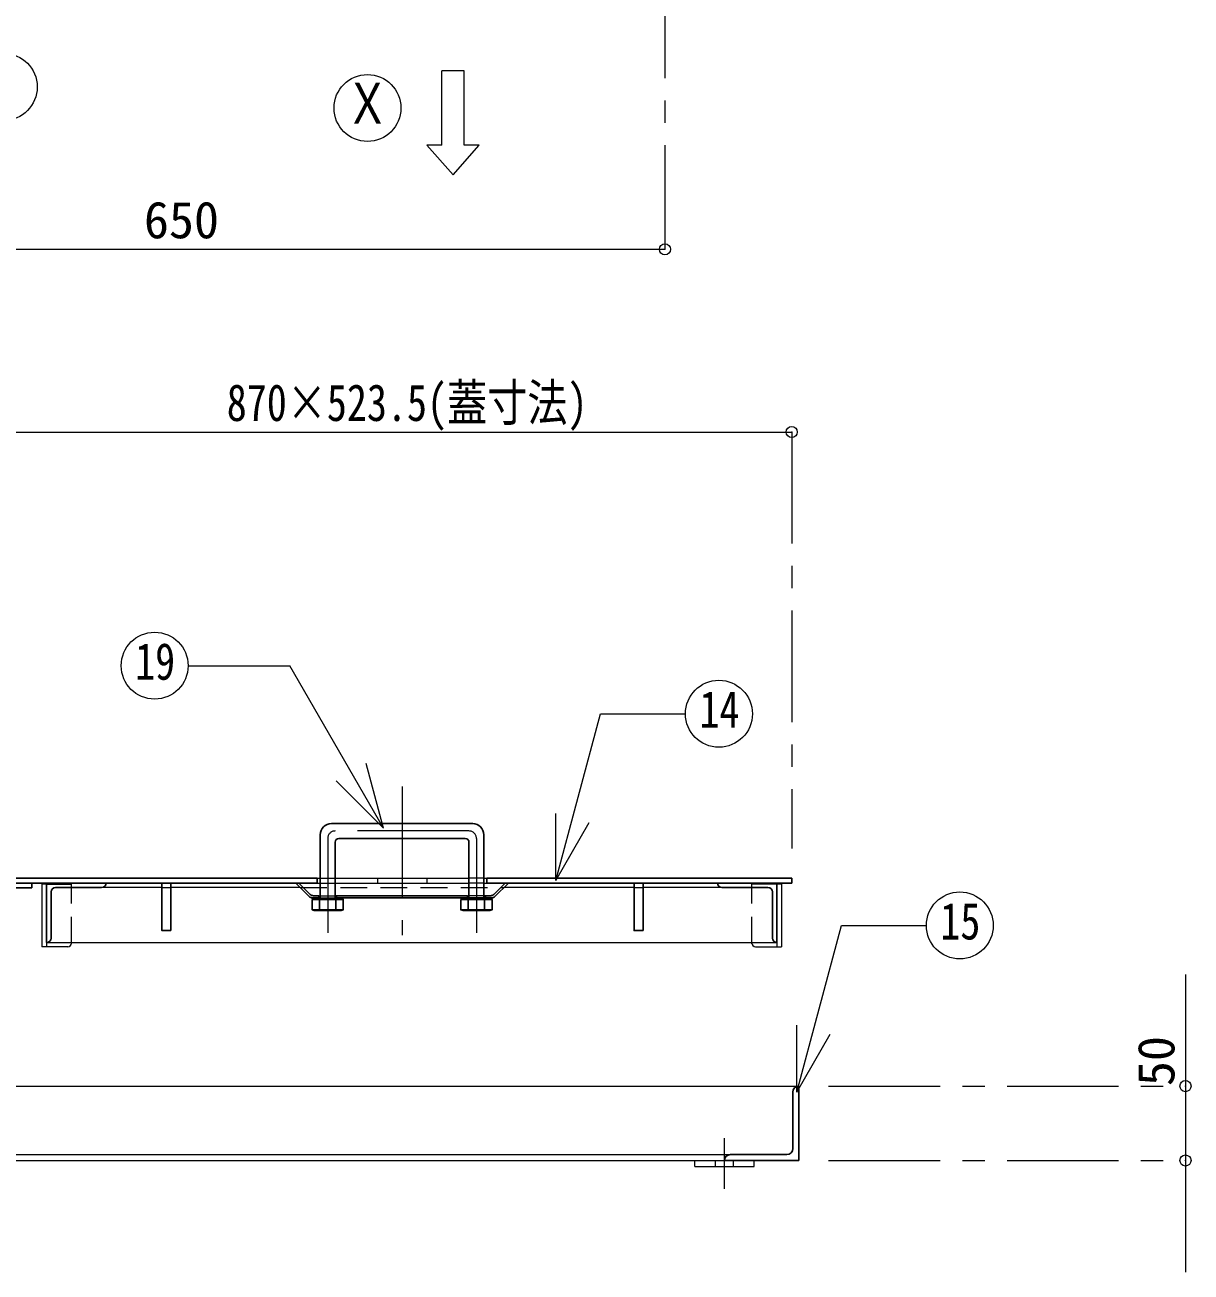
# Model space of a CAD drawing. Units: millimetres at full size, sheet at 1:15; details may follow other scales. Extents: x -3171 to 2904, y -2098 to 2117.
# Drawn here: x -1439 to -655, y -65 to 773 of the extents above; entities that cross this region are included whole.
import ezdxf
from ezdxf.enums import TextEntityAlignment as Align

# ---------------------------------------------------------------- set-up
doc = ezdxf.new("R2010")
doc.units = ezdxf.units.MM
doc.header["$LTSCALE"] = 15
doc.header["$PDMODE"] = 32
doc.header["$PDSIZE"] = 7.5
doc.linetypes.add('CHAIN1', pattern=[8, 5, -1, 1, -1])
doc.linetypes.add('DASHED1', pattern=[1.8, 1.2, -0.6])
doc.layers.add('0-6_補助線', color=4, linetype='Continuous', lineweight=9)
doc.styles.add('ＭＳ ゴシック', font='')
doc.styles.get('ＭＳ ゴシック').set_extended_font_data('MS Gothic')

msp = doc.modelspace()

# ---------------------------------------------------------------- linework, layer by layer
at = {"layer": '0-6_補助線', "linetype": 'CHAIN1'}
for p, q in [((-1008.38, 932.05), (-1008.38, 622.05)), ((-923.13, 499.25), (-923.13, 219.25)), ((-1185.13, 261.05), (-1185.13, 161.05)), ((-1140.13, 231.05), (-1230.13, 231.05)), ((-1235.13, 226.05), (-1235.13, 162.55)), ((-1135.13, 226.05), (-1135.13, 162.55)), ((-898.38, 59.55), (-658.38, 59.55)), ((-968.38, -9.45), (-968.38, 24.55)), ((-898.38, 9.55), (-658.38, 9.55))]:
    msp.add_line(p, q, dxfattribs=at)
at = {"layer": '0-6_補助線', "color": 7, "lineweight": 18}
for p, q in [((-1143.38, 742.05), (-1158.38, 742.05)), ((-1158.38, 692.05), (-1158.38, 742.05)), ((-1143.38, 692.05), (-1143.38, 742.05)), ((-1150.88, 672.05), (-1168.38, 692.05)), ((-1158.38, 692.05), (-1168.38, 692.05)), ((-1150.88, 672.05), (-1133.38, 692.05)), ((-1133.38, 692.05), (-1143.38, 692.05)), ((-1328.99, 342.18), (-1260.63, 342.18)), ((-1197.6, 233), (-1260.63, 342.18)), ((-1081.75, 197.72), (-1051.7, 309.85)), ((-1051.7, 309.85), (-994.58, 309.85)), ((-1197.6, 233), (-1209.24, 276.46)), ((-1197.6, 233), (-1229.42, 264.82)), ((-1081.75, 197.72), (-1081.75, 242.72)), ((-1081.75, 197.72), (-1059.25, 236.69)), ((-1346.63, 193.05), (-1387.13, 193.05)), ((-1253.63, 193.05), (-1340.63, 193.05)), ((-1242.13, 199.25), (-1240.13, 199.25)), ((-1242.13, 196.05), (-1240.13, 196.05)), ((-1230.13, 199.25), (-1201.72, 199.25)), ((-1230.13, 196.05), (-1201.72, 196.05)), ((-1201.72, 199.25), (-1201.72, 196.05)), ((-1168.55, 199.25), (-1140.13, 199.25)), ((-1168.55, 199.25), (-1168.55, 196.05)), ((-1168.55, 196.05), (-1140.13, 196.05)), ((-1130.13, 199.25), (-1128.13, 199.25)), ((-1130.13, 196.05), (-1128.13, 196.05)), ((-1029.13, 193.05), (-1116.63, 193.05)), ((-970.13, 193.05), (-1023.13, 193.05)), ((-929.93, 195.25), (-933.13, 195.25)), ((-929.93, 195.25), (-929.93, 153.25)), ((-1241.13, 187.55), (-1240.13, 187.55)), ((-1241.13, 186.05), (-1240.13, 186.05)), ((-1229.13, 187.55), (-1230.13, 187.55)), ((-1229.13, 186.05), (-1230.13, 186.05)), ((-1141.13, 187.55), (-1140.13, 187.55)), ((-1141.13, 186.05), (-1140.13, 186.05)), ((-1129.13, 187.55), (-1130.13, 187.55)), ((-1129.13, 186.05), (-1130.13, 186.05)), ((-1424.13, 153.25), (-1427.33, 153.25)), ((-1424.13, 156.05), (-933.13, 156.05)), ((-1424.13, 156.05), (-1424.13, 153.25)), ((-919.78, 55.43), (-919.78, 100.43)), ((-919.78, 55.43), (-897.28, 94.4)), ((-2498.38, 59.55), (-918.38, 59.55)), ((-2452.38, 13.55), (-964.38, 13.55)), ((-2448.38, 9.55), (-968.38, 9.55))]:
    msp.add_line(p, q, dxfattribs=at)
at = {"layer": '0-6_補助線'}
for p, q in [((-1658.38, 622.05), (-1008.38, 622.05)), ((-1446.63, 499.25), (-923.13, 499.25)), ((-1201.72, 199.25), (-1168.55, 199.25)), ((-1201.72, 196.05), (-1168.55, 196.05)), ((-1409.83, 153.25), (-1424.13, 153.25)), ((-1407.33, 155.75), (-1407.33, 156.05)), ((-949.93, 155.75), (-949.93, 156.05)), ((-947.43, 153.25), (-933.13, 153.25)), ((-658.38, 134.55), (-658.38, -65.45)), ((-988.38, 5.55), (-988.38, 9.55)), ((-948.38, 5.55), (-948.38, 9.55)), ((-988.38, 5.55), (-948.38, 5.55))]:
    msp.add_line(p, q, dxfattribs=at)
at = {"layer": '0-6_補助線', "color": 5, "lineweight": 25}
for p, q in [((-1137.63, 236.05), (-1232.63, 236.05)), ((-1240.13, 228.55), (-1240.13, 185.55)), ((-1130.13, 228.55), (-1130.13, 185.55)), ((-1230.13, 223.55), (-1230.13, 185.55)), ((-1142.63, 226.05), (-1227.63, 226.05)), ((-1140.13, 223.55), (-1140.13, 185.55)), ((-1459.13, 196.05), (-1242.13, 196.05)), ((-1459.13, 192.85), (-1434.13, 192.85)), ((-1446.63, 199.25), (-1242.13, 199.25)), ((-1434.13, 196.05), (-1434.13, 192.85)), ((-1424.13, 196.05), (-1424.13, 156.05)), ((-1387.13, 193.05), (-1418.13, 193.05)), ((-1340.63, 196.05), (-1340.63, 164.05)), ((-1247.51, 186.92), (-1256.63, 196.05)), ((-1246.89, 188.42), (-1254.51, 196.05)), ((-1242.13, 199.25), (-1242.13, 196.05)), ((-1128.13, 199.25), (-923.13, 199.25)), ((-1128.13, 199.25), (-1128.13, 196.05)), ((-1128.13, 196.05), (-923.13, 196.05)), ((-1123.38, 188.42), (-1115.75, 196.05)), ((-1122.75, 186.92), (-1113.63, 196.05)), ((-1023.13, 196.05), (-1023.13, 164.05)), ((-939.13, 193.05), (-970.13, 193.05)), ((-933.13, 196.05), (-933.13, 156.05)), ((-923.13, 199.25), (-923.13, 196.05)), ((-1421.13, 159.05), (-1421.13, 190.05)), ((-1245.63, 185.05), (-1244.13, 185.55)), ((-1245.63, 185.05), (-1224.63, 185.05)), ((-1245.63, 185.05), (-1245.63, 178.05)), ((-1245.39, 186.05), (-1241.13, 186.05)), ((-1244.77, 187.55), (-1241.13, 187.55)), ((-1244.13, 185.55), (-1226.13, 185.55)), ((-1241.13, 187.55), (-1241.13, 186.05)), ((-1240.63, 185.05), (-1240.63, 178.05)), ((-1229.63, 185.05), (-1229.63, 178.05)), ((-1229.13, 187.55), (-1229.13, 186.05)), ((-1229.13, 187.55), (-1141.13, 187.55)), ((-1229.13, 186.05), (-1141.13, 186.05)), ((-1145.63, 185.05), (-1144.13, 185.55)), ((-1145.63, 185.05), (-1124.63, 185.05)), ((-1144.13, 185.55), (-1126.13, 185.55)), ((-1141.13, 187.55), (-1141.13, 186.05)), ((-1140.63, 185.05), (-1140.63, 178.05)), ((-1135.13, 185.55), (-1129.63, 185.05)), ((-1129.63, 185.05), (-1126.13, 185.55)), ((-1129.13, 187.55), (-1129.13, 186.05)), ((-1125.5, 187.55), (-1129.13, 187.55)), ((-1129.13, 186.05), (-1124.88, 186.05)), ((-936.13, 159.05), (-936.13, 190.05)), ((-1245.63, 178.05), (-1224.63, 178.05)), ((-1245.63, 178.05), (-1244.13, 177.55)), ((-1244.13, 177.55), (-1240.63, 178.05)), ((-1244.13, 177.55), (-1226.13, 177.55)), ((-1240.63, 178.05), (-1235.13, 177.55)), ((-1235.13, 177.55), (-1229.63, 178.05)), ((-1229.63, 178.05), (-1226.13, 177.55)), ((-1145.63, 178.05), (-1124.63, 178.05)), ((-1144.13, 177.55), (-1126.13, 177.55)), ((-1124.63, 178.05), (-1126.13, 177.55)), ((-918.38, 9.55), (-918.38, 59.55)), ((-922.38, 17.55), (-922.38, 55.55)), ((-968.38, 9.55), (-918.38, 9.55)), ((-964.38, 13.55), (-926.38, 13.55))]:
    msp.add_line(p, q, dxfattribs=at)
at = {"layer": '0-6_補助線', "linetype": 'DASHED1'}
for p, q in [((-1424.13, 195.25), (-1407.33, 195.25)), ((-1407.33, 155.25), (-1407.33, 195.25)), ((-1346.63, 193.05), (-1340.63, 193.05)), ((-1253.63, 193.05), (-1116.63, 193.05)), ((-1240.13, 199.25), (-1230.13, 199.25)), ((-1240.13, 196.05), (-1230.13, 196.05)), ((-1130.13, 199.25), (-1140.13, 199.25)), ((-1130.13, 196.05), (-1140.13, 196.05)), ((-1029.13, 193.05), (-1023.13, 193.05)), ((-949.93, 155.25), (-949.93, 195.25)), ((-933.13, 195.25), (-949.93, 195.25)), ((-1240.13, 187.55), (-1230.13, 187.55)), ((-1240.13, 186.05), (-1230.13, 186.05)), ((-1130.13, 187.55), (-1140.13, 187.55)), ((-1130.13, 186.05), (-1140.13, 186.05)), ((-974.38, 5.55), (-974.38, 9.55)), ((-962.38, 5.55), (-962.38, 9.55))]:
    msp.add_line(p, q, dxfattribs=at)
at = {"layer": '0-6_補助線', "color": 7, "lineweight": 18}
for points in [[(-1424.13, 195.25), (-1427.33, 195.25), (-1427.33, 153.25)], [(-919.78, 55.43), (-889.73, 167.55), (-832.61, 167.55)], [(-933.13, 156.05), (-933.13, 153.25), (-929.93, 153.25)]]:
    msp.add_lwpolyline(points, dxfattribs=at)
at = {"layer": '0-6_補助線', "color": 5, "lineweight": 25}
for points in [[(-1346.63, 196.05), (-1346.63, 164.05), (-1340.63, 164.05)], [(-1029.13, 196.05), (-1029.13, 164.05), (-1023.13, 164.05)], [(-1244.13, 185.55), (-1240.63, 185.05), (-1235.13, 185.55)], [(-1235.13, 185.55), (-1229.63, 185.05), (-1226.13, 185.55)], [(-1226.13, 185.55), (-1224.63, 185.05), (-1224.63, 178.05), (-1226.13, 177.55)], [(-1145.63, 185.05), (-1145.63, 178.05), (-1144.13, 177.55), (-1140.63, 178.05)], [(-1144.13, 185.55), (-1140.63, 185.05), (-1135.13, 185.55)], [(-1129.63, 185.05), (-1129.63, 178.05), (-1126.13, 177.55)], [(-1126.13, 185.55), (-1124.63, 185.05), (-1124.63, 178.05)], [(-1140.63, 178.05), (-1135.13, 177.55), (-1129.63, 178.05)]]:
    msp.add_lwpolyline(points, dxfattribs=at)
at = {"layer": '0-6_補助線', "color": 7, "lineweight": 18}
for centre in [(-1452.92, 731.23), (-1208.38, 717.05), (-1351.49, 342.18), (-972.08, 309.85), (-810.11, 167.55)]:
    msp.add_circle(centre, 22.5, dxfattribs=at)
at = {"layer": '0-6_補助線', "color": 5, "lineweight": 25}
for centre, radius, start, end in [((-1232.63, 228.55), 7.5, 90, 180), ((-1137.63, 228.55), 7.5, 0, 90), ((-1227.63, 223.55), 2.5, 90, 180), ((-1142.63, 223.55), 2.5, 0, 90), ((-1418.13, 190.05), 3, 90, 180), ((-1387.13, 196.05), 3, 270, 0), ((-970.13, 196.05), 3, 180, 270), ((-939.13, 190.05), 3, 0, 90), ((-1245.39, 189.05), 3, 225, 270), ((-1244.77, 190.55), 3, 225, 270), ((-1125.5, 190.55), 3, 270, 315), ((-1124.88, 189.05), 3, 270, 315), ((-1424.13, 159.05), 3, 270, 0), ((-933.13, 159.05), 3, 180, 270), ((-918.38, 55.55), 4, 90, 180), ((-926.38, 17.55), 4, 270, 0), ((-964.38, 9.55), 4, 90, 180)]:
    msp.add_arc(centre, radius, start, end, dxfattribs=at)
at = {"layer": '0-6_補助線', "linetype": 'CHAIN1'}
for centre, start, end in [((-1230.13, 226.05), 90, 180), ((-1140.13, 226.05), 0, 90)]:
    msp.add_arc(centre, 5, start, end, dxfattribs=at)
at = {"layer": '0-6_補助線'}
for centre, start, end in [((-1409.83, 155.75), 270, 0), ((-947.43, 155.75), 180, 270)]:
    msp.add_arc(centre, 2.5, start, end, dxfattribs=at)
at = {"layer": '0-6_補助線', "color": 1}
for p in [(-1008.38, 622.05), (-923.13, 499.25), (-658.38, 59.55), (-658.38, 9.55)]:
    msp.add_point(p, dxfattribs=at)

# ---------------------------------------------------------------- texts
at = {"layer": '0-6_補助線', "color": 7, "style": 'ＭＳ ゴシック', "width": 0.8}
for s, height, p in [('Ｘ', 27.49, (-1223.38, 698.3)), ('870×523.5(蓋寸法)', 24.74, (-1303.01, 499.25)), ('19', 24.74, (-1364.62, 325.3)), ('14', 24.74, (-985.2, 292.97)), ('15', 24.74, (-823.23, 150.68))]:
    msp.add_text(s, height=height, dxfattribs=at).set_placement(p, align=Align.BOTTOM_LEFT)
at = {"layer": '0-6_補助線', "color": 7, "style": 'ＭＳ ゴシック'}
msp.add_text('650', height=24.74, dxfattribs=at).set_placement((-1358.7, 622.05), align=Align.BOTTOM_LEFT)
msp.add_text('50', height=24.74, rotation=90, dxfattribs=at).set_placement((-658.38, 59.55), align=Align.BOTTOM_LEFT)

doc.saveas('drawing.dxf')
